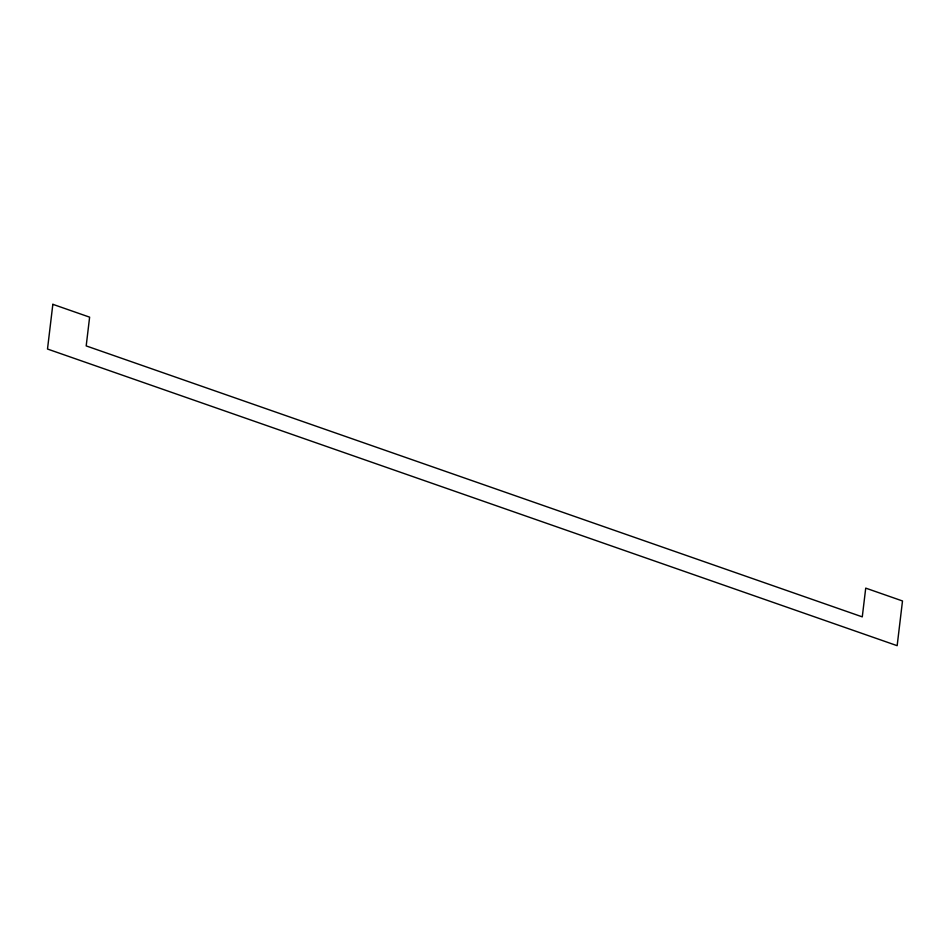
<?xml version="1.0" encoding="UTF-8"?>
<svg xmlns="http://www.w3.org/2000/svg" width="950" height="950" viewBox="0 0 950 950"><rect width="100%" height="100%" fill="white"/><g stroke="black" fill="none" stroke-linecap="round" stroke-linejoin="round"><path stroke-width="1.43" d="M52.844 304.321L47.5 349.03L897.156 645.679L902.5 600.97L865.723 588.121L862.279 616.871L86.189 345.907L89.621 317.157L52.844 304.321"/></g></svg>
